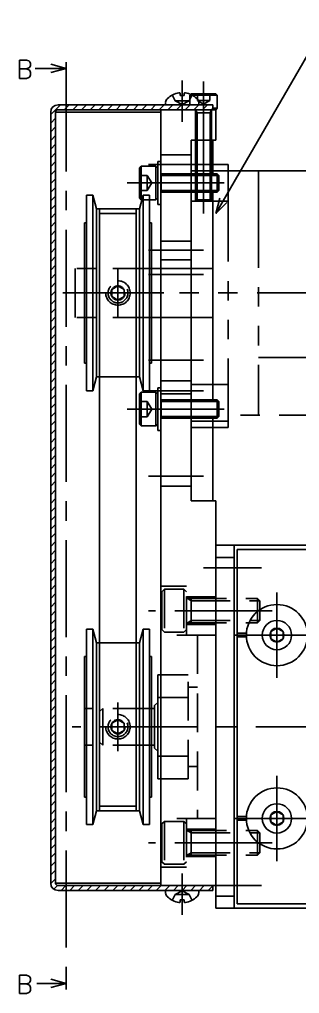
# Model space of a CAD drawing. Extents: x -2 to 601, y -8 to 279.
# Drawn here: x 187.6 to 233.5, y 87.6 to 247.1 of the extents above; entities that cross this region are included whole.
import ezdxf

# ---------------------------------------------------------------- set-up
doc = ezdxf.new("R2010")
doc.units = 0
doc.header["$LTSCALE"] = 0.5
for name, pattern in [('CENTER', [50.8, 31.75, -6.35, 6.35, -6.35]), ('DASHED', [19.05, 12.7, -6.35]), ('PHANTOM', [63.5, 31.75, -6.35, 6.35, -6.35, 6.35, -6.35])]:
    doc.linetypes.add(name, pattern=pattern)
for name, color, linetype in [('MSM_CENTER', 1, 'CENTER'), ('MSM_CONTINUOUS', 7, 'CONTINUOUS'), ('MSM_DASHED', 4, 'DASHED'), ('MSM_IMAGINARY', 6, 'PHANTOM'), ('MSM_NARROW', 5, 'CONTINUOUS'), ('MSM_PART_NUMBER', 7, 'CONTINUOUS')]:
    doc.layers.add(name, color=color, linetype=linetype)
doc.styles.get("Standard").update_dxf_attribs({"font": 'txt.shx', "height": 3, "bigfont": 'bigfont.shx'})

msp = doc.modelspace()

# ---------------------------------------------------------------- linework, layer by layer
at = {"layer": 'MSM_CENTER'}
for p, q in [((195.26, 238.06), (195.26, 90.3)), ((214.26, 237.06), (214.26, 230.3)), ((217.76, 236.9), (217.76, 215.3)), ((217.76, 223.3), (208.76, 223.3)), ((205.26, 220.3), (222.26, 220.3)), ((217.76, 209.3), (208.76, 209.3)), ((203.76, 206.3), (203.76, 198.3)), ((217.76, 205.3), (208.76, 205.3)), ((196.26, 202.3), (211.26, 202.3)), ((217.76, 191.3), (208.76, 191.3)), ((217.76, 186.3), (208.76, 186.3)), ((205.26, 183.3), (222.26, 183.3)), ((217.76, 172.3), (208.76, 172.3)), ((227.26, 157.3), (217.76, 157.3)), ((229.76, 139.3), (229.76, 153.3)), ((228.96, 150.3), (208.76, 150.3)), ((222.76, 146.3), (236.76, 146.3)), ((203.76, 135.3), (203.76, 127.3)), ((597.76, 131.3), (196.26, 131.3)), ((229.76, 123.3), (229.76, 109.3)), ((222.76, 116.3), (236.76, 116.3)), ((228.96, 112.3), (208.76, 112.3)), ((214.26, 100.54), (214.26, 107.3)), ((227.26, 105.3), (217.76, 105.3))]:
    msp.add_line(p, q, dxfattribs=at)
at = {"layer": 'MSM_CONTINUOUS', "extrusion": (0, 0, -1)}
for p, q in [((195.26, 239.06), (192.76, 239.73)), ((195.26, 239.06), (190.21, 239.06)), ((192.76, 238.39), (195.26, 239.06)), ((195.26, 89.3), (190.47, 89.3)), ((195.26, 89.3), (192.76, 89.97)), ((192.76, 88.63), (195.26, 89.3))]:
    msp.add_line(p, q, dxfattribs=at)
at = {"layer": 'MSM_CONTINUOUS'}
for p, q in [((195.26, 240.06), (195.26, 238.06)), ((213.93, 234.98), (213.95, 234.6)), ((213.95, 234.6), (214.58, 234.6)), ((214.59, 234.98), (214.58, 234.6)), ((215.67, 234.81), (215.76, 234.9)), ((215.76, 234.9), (219.76, 234.9)), ((220.01, 234.65), (215.98, 234.65)), ((219.76, 234.9), (220.01, 234.65)), ((220.01, 234.65), (220.01, 232.55)), ((219.26, 233.1), (193.96, 233.1)), ((211.55, 233.5), (211.51, 233.1)), ((216.98, 233.5), (217.01, 233.1)), ((219.26, 233.1), (219.26, 232.3)), ((192.76, 231.9), (192.76, 105.7)), ((193.56, 231.9), (193.56, 105.7)), ((193.56, 231.9), (210.76, 231.9)), ((219.76, 232.3), (193.96, 232.3)), ((210.76, 105.3), (210.76, 232.3)), ((220.01, 232.55), (219.26, 232.55)), ((219.76, 232.3), (220.01, 232.55)), ((219.76, 232.3), (219.76, 227.3)), ((215.76, 227.3), (215.76, 168.3)), ((215.76, 227.3), (219.76, 227.3)), ((216.46, 227.3), (216.46, 221.8)), ((219.06, 227.3), (219.06, 221.8)), ((219.26, 227.3), (219.26, 221.8)), ((210.76, 223.8), (210.26, 223.8)), ((210.26, 216.8), (210.26, 223.8)), ((207.26, 222.75), (207.56, 223.05)), ((207.26, 222.75), (207.26, 217.85)), ((207.56, 223.05), (209.96, 223.05)), ((207.56, 223.05), (207.56, 217.55)), ((210.26, 222.75), (209.96, 223.05)), ((209.96, 217.55), (209.96, 223.05)), ((215.76, 221.8), (219.99, 221.8)), ((219.99, 218.8), (219.99, 221.8)), ((219.99, 221.8), (220.26, 221.53)), ((220.26, 221.53), (220.26, 219.07)), ((215.76, 218.8), (219.99, 218.8)), ((216.46, 218.8), (216.46, 217.54)), ((219.06, 218.8), (219.06, 217.54)), ((219.26, 218.8), (219.26, 184.8)), ((220.26, 219.07), (219.99, 218.8)), ((198.62, 218.3), (198.62, 186.3)), ((199.66, 218.3), (198.62, 218.3)), ((199.66, 218.3), (199.66, 186.3)), ((200.26, 216.05), (199.66, 218.3)), ((207.86, 218.3), (207.26, 216.05)), ((207.56, 217.55), (207.26, 217.85)), ((207.56, 217.55), (207.66, 217.55)), ((207.86, 218.3), (207.86, 186.3)), ((208.9, 218.3), (207.86, 218.3)), ((208.9, 218.3), (208.9, 186.3)), ((208.9, 217.55), (209.96, 217.55)), ((210.26, 217.85), (209.96, 217.55)), ((219.06, 217.54), (216.46, 217.54)), ((216.7, 217.3), (216.46, 217.54)), ((218.82, 217.3), (216.7, 217.3)), ((218.82, 217.3), (219.06, 217.54)), ((200.26, 216.05), (200.26, 188.55)), ((207.26, 216.05), (200.26, 216.05)), ((200.76, 216.05), (200.76, 117.55)), ((206.76, 216.05), (206.76, 117.55)), ((207.26, 216.05), (207.26, 188.55)), ((210.26, 216.8), (210.76, 216.8)), ((198.26, 213.8), (198.26, 190.8)), ((198.62, 213.8), (198.26, 213.8)), ((209.26, 213.8), (208.9, 213.8)), ((209.26, 213.8), (209.26, 190.8)), ((198.26, 190.8), (198.62, 190.8)), ((208.9, 190.8), (209.26, 190.8)), ((199.66, 186.3), (200.26, 188.55)), ((200.26, 188.55), (200.76, 188.55)), ((206.76, 188.55), (207.26, 188.55)), ((207.26, 188.55), (207.86, 186.3)), ((210.76, 186.8), (210.26, 186.8)), ((210.26, 179.8), (210.26, 186.8)), ((198.62, 186.3), (199.66, 186.3)), ((207.26, 185.75), (207.56, 186.05)), ((207.26, 185.75), (207.26, 180.85)), ((207.56, 186.05), (209.96, 186.05)), ((207.56, 186.05), (207.56, 180.55)), ((207.86, 186.3), (208.9, 186.3)), ((210.26, 185.75), (209.96, 186.05)), ((209.96, 180.55), (209.96, 186.05)), ((215.76, 184.8), (219.99, 184.8)), ((219.99, 181.8), (219.99, 184.8)), ((219.99, 184.8), (220.26, 184.53)), ((220.26, 184.53), (220.26, 182.07)), ((215.76, 181.8), (219.99, 181.8)), ((219.26, 181.8), (219.26, 168.3)), ((220.26, 182.07), (219.99, 181.8)), ((207.56, 180.55), (207.26, 180.85)), ((207.56, 180.55), (209.96, 180.55)), ((210.26, 180.85), (209.96, 180.55)), ((210.26, 179.8), (210.76, 179.8)), ((215.76, 168.3), (219.76, 168.3)), ((219.76, 168.3), (219.76, 101.6)), ((219.76, 161), (234.76, 161)), ((222.76, 161), (222.76, 101.6)), ((595.26, 160.3), (223.26, 160.3)), ((223.26, 102.3), (223.26, 160.3)), ((219.76, 159), (222.76, 159)), ((198.62, 147.3), (198.62, 115.3)), ((199.66, 147.3), (198.62, 147.3)), ((199.66, 147.3), (199.66, 115.3)), ((200.26, 145.05), (199.66, 147.3)), ((207.86, 147.3), (207.26, 145.05)), ((207.86, 147.3), (207.86, 115.3)), ((208.9, 147.3), (207.86, 147.3)), ((208.9, 147.3), (208.9, 115.3)), ((229.76, 147.45), (228.76, 146.88)), ((228.76, 146.88), (228.76, 145.72)), ((230.76, 146.88), (229.76, 147.45)), ((230.76, 145.72), (230.76, 146.88)), ((223.26, 146.6), (224.77, 146.6)), ((223.26, 146.3), (224.76, 146.3)), ((223.26, 146), (224.77, 146)), ((228.76, 145.72), (229.76, 145.15)), ((229.76, 145.15), (230.76, 145.72)), ((200.26, 145.05), (200.26, 117.55)), ((200.76, 145.05), (200.26, 145.05)), ((207.26, 145.05), (206.76, 145.05)), ((207.26, 145.05), (207.26, 117.55)), ((198.26, 142.8), (198.26, 119.8)), ((198.62, 142.8), (198.26, 142.8)), ((209.26, 142.8), (208.9, 142.8)), ((209.26, 142.8), (209.26, 119.8)), ((210.26, 122.8), (210.26, 139.8)), ((210.76, 139.8), (210.26, 139.8)), ((210.26, 136.12), (210.76, 136.12)), ((209.26, 134.3), (209.76, 134.3)), ((210.26, 135.3), (209.76, 134.8)), ((209.76, 134.8), (209.76, 127.8)), ((209.76, 128.3), (209.26, 128.3)), ((209.76, 127.8), (210.26, 127.3)), ((210.26, 126.48), (210.76, 126.48)), ((210.76, 122.8), (210.26, 122.8)), ((198.26, 119.8), (198.62, 119.8)), ((208.9, 119.8), (209.26, 119.8)), ((199.66, 115.3), (200.26, 117.55)), ((200.26, 117.55), (207.26, 117.55)), ((207.26, 117.55), (207.86, 115.3)), ((223.26, 116.6), (224.77, 116.6)), ((229.76, 117.45), (228.76, 116.88)), ((228.76, 116.88), (228.76, 115.72)), ((230.76, 116.88), (229.76, 117.45)), ((230.76, 115.72), (230.76, 116.88)), ((198.62, 115.3), (199.66, 115.3)), ((207.86, 115.3), (208.9, 115.3)), ((223.26, 116.3), (224.76, 116.3)), ((223.26, 116), (224.77, 116)), ((228.76, 115.72), (229.76, 115.15)), ((229.76, 115.15), (230.76, 115.72)), ((193.56, 105.7), (210.76, 105.7)), ((193.96, 105.3), (219.76, 105.3)), ((219.26, 105.3), (219.26, 104.5)), ((193.96, 104.5), (219.26, 104.5)), ((211.55, 104.1), (211.51, 104.5)), ((216.98, 104.1), (217.01, 104.5)), ((213.93, 102.62), (213.95, 103)), ((214.58, 103), (213.95, 103)), ((214.59, 102.62), (214.58, 103)), ((219.76, 103.6), (222.76, 103.6)), ((595.26, 102.3), (223.26, 102.3)), ((219.76, 101.6), (234.76, 101.6)), ((195.26, 90.3), (195.26, 88.3))]:
    msp.add_line(p, q, dxfattribs=at)
for centre, radius in [((229.76, 146.3), 5), ((229.76, 146.3), 2.4), ((229.76, 146.3), 1.15), ((229.76, 116.3), 5), ((229.76, 116.3), 2.4), ((229.76, 116.3), 1.15)]:
    msp.add_circle(centre, radius, dxfattribs=at)
for centre, radius, start, end in [((214.26, 231.6), 3.5, 98.5396, 133.4267), ((213.73, 234.78), 0.284, 44.1872, 87.0617), ((214.8, 234.78), 0.284, 92.9383, 135.8128), ((214.26, 231.6), 3.5, 46.5733, 81.4604), ((193.96, 231.9), 1.2, 90, 180), ((212.54, 233.42), 1, 133.4267, 175), ((215.98, 233.42), 1, 5, 46.5733), ((193.96, 231.9), 0.4, 90, 180), ((193.96, 105.7), 1.2, 180, 270), ((193.96, 105.7), 0.4, 180, 270), ((212.54, 104.18), 1, 185, 226.5733), ((215.98, 104.18), 1, 313.4267, 355), ((214.26, 106), 3.5, 226.5733, 261.4604), ((213.73, 102.82), 0.284, 272.9383, 315.8128), ((214.8, 102.82), 0.284, 224.1872, 267.0617), ((214.26, 106), 3.5, 278.5396, 313.4267)]:
    msp.add_arc(centre, radius, start, end, dxfattribs=at)
at = {"layer": 'MSM_DASHED'}
for p, q in [((212.65, 234.71), (213.12, 233.77)), ((215.87, 234.71), (215.41, 233.77)), ((215.51, 234.65), (215.67, 234.81)), ((215.51, 234.65), (215.51, 233.1)), ((215.98, 234.65), (215.51, 234.65)), ((216.76, 233.8), (216.76, 234.9)), ((217.76, 234.9), (217.76, 233.8)), ((218.76, 233.8), (218.76, 234.9)), ((214.26, 233.17), (213.12, 233.77)), ((213.12, 233.77), (215.41, 233.77)), ((214.26, 233.17), (215.41, 233.77)), ((216.76, 233.8), (218.76, 233.8)), ((217.76, 233.22), (216.76, 233.8)), ((218.76, 233.8), (217.76, 233.22)), ((216.46, 232.2), (216.46, 227.3)), ((219.06, 231.81), (216.46, 231.81)), ((216.7, 231.81), (216.7, 227.3)), ((218.82, 231.81), (218.82, 227.3)), ((219.06, 232.2), (219.06, 227.3)), ((210.76, 224.9), (215.76, 224.9)), ((210.76, 221.8), (215.76, 221.8)), ((210.8, 221.8), (210.8, 218.8)), ((207.26, 221.55), (208.56, 221.55)), ((207.26, 220.3), (208.56, 220.3)), ((208.56, 221.55), (208.56, 219.05)), ((208.56, 221.55), (209.28, 220.3)), ((209.28, 220.3), (208.56, 219.05)), ((210.76, 221.55), (210.8, 221.53)), ((210.8, 221.53), (215.76, 221.53)), ((207.26, 219.05), (208.56, 219.05)), ((210.76, 219.05), (210.8, 219.07)), ((210.76, 218.8), (215.76, 218.8)), ((210.8, 219.07), (215.76, 219.07)), ((207.66, 217.55), (208.9, 217.55)), ((200.76, 215.29), (206.76, 215.29)), ((210.76, 210.8), (215.76, 210.8)), ((210.76, 207.7), (215.76, 207.7)), ((209.26, 206.3), (198.26, 206.3)), ((203.76, 203.45), (202.76, 202.88)), ((202.76, 202.88), (202.76, 201.72)), ((204.76, 202.88), (203.76, 203.45)), ((204.76, 201.72), (204.76, 202.88)), ((202.76, 201.72), (203.76, 201.15)), ((203.76, 201.15), (204.76, 201.72)), ((209.26, 198.3), (198.26, 198.3)), ((200.76, 188.55), (206.76, 188.55)), ((210.76, 187.9), (215.76, 187.9)), ((210.76, 185.8), (215.76, 185.8)), ((207.26, 184.55), (208.56, 184.55)), ((208.56, 184.55), (208.56, 182.05)), ((208.56, 184.55), (209.28, 183.3)), ((210.76, 184.8), (215.76, 184.8)), ((210.76, 184.55), (210.8, 184.53)), ((210.8, 184.8), (210.8, 181.8)), ((210.8, 184.53), (215.76, 184.53)), ((207.26, 183.3), (208.56, 183.3)), ((207.26, 182.05), (208.56, 182.05)), ((209.28, 183.3), (208.56, 182.05)), ((210.76, 182.05), (210.8, 182.07)), ((210.76, 181.8), (215.76, 181.8)), ((210.8, 182.07), (215.76, 182.07)), ((210.76, 170.7), (215.76, 170.7)), ((214.96, 154.3), (210.76, 154.3)), ((210.96, 153.4), (211.36, 153.8)), ((210.96, 153.4), (210.96, 147.2)), ((211.36, 153.8), (211.36, 146.8)), ((211.36, 153.8), (214.56, 153.8)), ((214.56, 153.8), (214.56, 146.8)), ((214.96, 153.4), (214.56, 153.8)), ((214.96, 146.3), (214.96, 154.3)), ((214.96, 152.55), (219.76, 152.55)), ((215.06, 152.33), (215.76, 151.92)), ((215.16, 152.3), (226.58, 152.3)), ((215.76, 152.3), (215.76, 148.3)), ((215.76, 151.92), (226.96, 151.92)), ((226.58, 148.3), (226.58, 152.3)), ((226.96, 151.92), (226.58, 152.3)), ((226.96, 148.68), (226.96, 151.92)), ((215.06, 148.27), (215.76, 148.68)), ((215.16, 148.3), (226.58, 148.3)), ((215.76, 148.68), (226.96, 148.68)), ((226.58, 148.3), (226.96, 148.68)), ((211.36, 146.8), (210.96, 147.2)), ((211.36, 146.8), (214.56, 146.8)), ((214.56, 146.8), (214.96, 147.2)), ((214.96, 148.05), (219.76, 148.05)), ((219.76, 146.3), (210.76, 146.3)), ((216.76, 146.3), (216.76, 116.3)), ((206.76, 145.05), (200.76, 145.05)), ((215.26, 139.8), (210.76, 139.8)), ((215.26, 122.8), (215.26, 139.8)), ((216.76, 137.8), (215.26, 137.8)), ((210.76, 136.12), (215.26, 136.12)), ((209.26, 134.3), (198.26, 134.3)), ((201.26, 134.3), (200.76, 133.8)), ((201.26, 128.3), (201.26, 134.3)), ((203.76, 132.45), (202.76, 131.88)), ((204.76, 131.88), (203.76, 132.45)), ((202.76, 131.88), (202.76, 130.72)), ((202.76, 130.72), (203.76, 130.15)), ((203.76, 130.15), (204.76, 130.72)), ((204.76, 130.72), (204.76, 131.88)), ((209.26, 128.3), (198.26, 128.3)), ((200.76, 128.8), (201.26, 128.3)), ((210.76, 126.48), (215.26, 126.48)), ((216.76, 124.8), (215.26, 124.8)), ((215.26, 122.8), (210.76, 122.8)), ((200.76, 118.31), (206.76, 118.31)), ((219.76, 116.3), (210.76, 116.3)), ((210.96, 115.4), (211.36, 115.8)), ((210.96, 115.4), (210.96, 109.2)), ((211.36, 115.8), (211.36, 108.8)), ((211.36, 115.8), (214.56, 115.8)), ((214.56, 115.8), (214.56, 108.8)), ((214.96, 115.4), (214.56, 115.8)), ((214.96, 116.3), (214.96, 108.3)), ((214.96, 114.55), (219.76, 114.55)), ((215.06, 114.33), (215.76, 113.92)), ((215.16, 114.3), (226.58, 114.3)), ((215.76, 114.3), (215.76, 110.3)), ((215.76, 113.92), (226.96, 113.92)), ((226.58, 110.3), (226.58, 114.3)), ((226.96, 113.92), (226.58, 114.3)), ((226.96, 110.68), (226.96, 113.92)), ((214.96, 110.05), (219.76, 110.05)), ((215.06, 110.27), (215.76, 110.68)), ((215.16, 110.3), (226.58, 110.3)), ((215.76, 110.68), (226.96, 110.68)), ((226.58, 110.3), (226.96, 110.68)), ((211.36, 108.8), (210.96, 109.2)), ((211.36, 108.8), (214.56, 108.8)), ((214.56, 108.8), (214.96, 109.2)), ((214.96, 108.3), (210.76, 108.3)), ((212.65, 102.89), (213.12, 103.83)), ((214.26, 104.43), (213.12, 103.83)), ((215.41, 103.83), (213.12, 103.83)), ((214.26, 104.43), (215.41, 103.83)), ((215.87, 102.89), (215.41, 103.83))]:
    msp.add_line(p, q, dxfattribs=at)
for centre, radius in [((203.76, 202.3), 2), ((203.76, 202.3), 1.62), ((203.76, 202.3), 1.15), ((203.76, 131.3), 2), ((203.76, 131.3), 1.62), ((203.76, 131.3), 1.15)]:
    msp.add_circle(centre, radius, dxfattribs=at)
for centre, radius, start, end in [((216.36, 232.2), 0.1, 0, 90), ((219.16, 232.2), 0.1, 90, 180), ((215.16, 152.5), 0.2, 180, 270), ((215.16, 148.1), 0.2, 90, 180), ((215.16, 114.5), 0.2, 180, 270), ((215.16, 110.1), 0.2, 90, 180)]:
    msp.add_arc(centre, radius, start, end, dxfattribs=at)
at = {"layer": 'MSM_IMAGINARY'}
for p, q in [((217.76, 225.3), (217.76, 215.3)), ((215.76, 180.3), (215.76, 223.3)), ((215.76, 223.3), (221.76, 223.3)), ((216.46, 223.3), (216.46, 217.3)), ((216.7, 223.3), (216.7, 217.3)), ((218.82, 223.3), (218.82, 217.3)), ((219.06, 223.3), (219.06, 217.3)), ((221.76, 223.3), (221.76, 180.3)), ((215.76, 222.3), (221.76, 222.3)), ((221.76, 222.3), (277.76, 222.3)), ((226.76, 222.3), (226.76, 182.3)), ((215.76, 217.3), (221.76, 217.3)), ((219.26, 187.3), (219.26, 217.3)), ((219.26, 206.3), (196.76, 206.3)), ((196.76, 206.3), (196.76, 198.3)), ((194.76, 202.3), (320.26, 202.3)), ((219.26, 198.3), (196.76, 198.3)), ((226.76, 191.73), (316, 191.73)), ((215.76, 187.3), (221.76, 187.3)), ((277.76, 182.3), (221.76, 182.3)), ((215.76, 181.3), (221.76, 181.3)), ((215.76, 180.3), (221.76, 180.3))]:
    msp.add_line(p, q, dxfattribs=at)
at = {"layer": 'MSM_NARROW'}
for p, q in [((192.76, 231.51), (194.35, 233.1)), ((194.97, 232.3), (195.77, 233.1)), ((196.38, 232.3), (197.18, 233.1)), ((197.79, 232.3), (198.59, 233.1)), ((199.21, 232.3), (200.01, 233.1)), ((200.62, 232.3), (201.42, 233.1)), ((202.04, 232.3), (202.84, 233.1)), ((203.45, 232.3), (204.25, 233.1)), ((204.87, 232.3), (205.67, 233.1)), ((206.28, 232.3), (207.08, 233.1)), ((207.69, 232.3), (208.49, 233.1)), ((209.11, 232.3), (209.91, 233.1)), ((210.52, 232.3), (211.32, 233.1)), ((211.94, 232.3), (212.74, 233.1)), ((213.35, 232.3), (214.15, 233.1)), ((214.77, 232.3), (215.57, 233.1)), ((216.18, 232.3), (216.98, 233.1)), ((217.59, 232.3), (218.39, 233.1)), ((216.45, 232.25), (216.7, 231.81)), ((219.07, 232.25), (218.82, 231.81)), ((219.01, 232.3), (219.26, 232.55)), ((192.76, 230.09), (193.56, 230.89)), ((192.76, 228.68), (193.56, 229.48)), ((192.76, 227.27), (193.56, 228.07)), ((192.76, 225.85), (193.56, 226.65)), ((216.7, 227.3), (216.7, 221.8)), ((218.82, 227.3), (218.82, 221.8)), ((192.76, 224.44), (193.56, 225.24)), ((192.76, 223.02), (193.56, 223.82)), ((192.76, 221.61), (193.56, 222.41)), ((192.76, 220.2), (193.56, 221)), ((215.76, 221.53), (220.26, 221.53)), ((192.76, 218.78), (193.56, 219.58)), ((215.76, 219.07), (220.26, 219.07)), ((216.7, 218.8), (216.7, 217.3)), ((218.82, 218.8), (218.82, 217.3)), ((192.76, 217.37), (193.56, 218.17)), ((192.76, 215.95), (193.56, 216.75)), ((192.76, 214.54), (193.56, 215.34)), ((192.76, 213.12), (193.56, 213.92)), ((192.76, 211.71), (193.56, 212.51)), ((192.76, 210.3), (193.56, 211.1)), ((192.76, 208.88), (193.56, 209.68)), ((192.76, 207.47), (193.56, 208.27)), ((192.76, 206.05), (193.56, 206.85)), ((192.76, 204.64), (193.56, 205.44)), ((192.76, 203.22), (193.56, 204.02)), ((192.76, 201.81), (193.56, 202.61)), ((192.76, 200.4), (193.56, 201.2)), ((192.76, 198.98), (193.56, 199.78)), ((192.76, 197.57), (193.56, 198.37)), ((192.76, 196.15), (193.56, 196.95)), ((192.76, 194.74), (193.56, 195.54)), ((192.76, 193.33), (193.56, 194.13)), ((192.76, 191.91), (193.56, 192.71)), ((192.76, 190.5), (193.56, 191.3)), ((192.76, 189.08), (193.56, 189.88)), ((192.76, 187.67), (193.56, 188.47)), ((192.76, 186.25), (193.56, 187.05)), ((192.76, 184.84), (193.56, 185.64)), ((192.76, 183.43), (193.56, 184.23)), ((215.76, 184.53), (220.26, 184.53)), ((192.76, 182.01), (193.56, 182.81)), ((215.76, 182.07), (220.26, 182.07)), ((192.76, 180.6), (193.56, 181.4)), ((192.76, 179.18), (193.56, 179.98)), ((192.76, 177.77), (193.56, 178.57)), ((192.76, 176.35), (193.56, 177.15)), ((192.76, 174.94), (193.56, 175.74)), ((192.76, 173.53), (193.56, 174.33)), ((192.76, 172.11), (193.56, 172.91)), ((192.76, 170.7), (193.56, 171.5)), ((192.76, 169.28), (193.56, 170.08)), ((192.76, 167.87), (193.56, 168.67)), ((192.76, 166.46), (193.56, 167.26)), ((192.76, 165.04), (193.56, 165.84)), ((192.76, 163.63), (193.56, 164.43)), ((192.76, 162.21), (193.56, 163.01)), ((192.76, 160.8), (193.56, 161.6)), ((192.76, 159.38), (193.56, 160.18)), ((192.76, 157.97), (193.56, 158.77)), ((192.76, 156.56), (193.56, 157.36)), ((192.76, 155.14), (193.56, 155.94)), ((192.76, 153.73), (193.56, 154.53)), ((192.76, 152.31), (193.56, 153.11)), ((192.76, 150.9), (193.56, 151.7)), ((192.76, 149.48), (193.56, 150.28)), ((192.76, 148.07), (193.56, 148.87)), ((192.76, 146.66), (193.56, 147.46)), ((192.76, 145.24), (193.56, 146.04)), ((192.76, 143.83), (193.56, 144.63)), ((192.76, 142.41), (193.56, 143.21)), ((192.76, 141), (193.56, 141.8)), ((192.76, 139.59), (193.56, 140.39)), ((192.76, 138.17), (193.56, 138.97)), ((192.76, 136.76), (193.56, 137.56)), ((192.76, 135.34), (193.56, 136.14)), ((192.76, 133.93), (193.56, 134.73)), ((192.76, 132.51), (193.56, 133.31)), ((192.76, 131.1), (193.56, 131.9)), ((192.76, 129.69), (193.56, 130.49)), ((192.76, 128.27), (193.56, 129.07)), ((192.76, 126.86), (193.56, 127.66)), ((192.76, 125.44), (193.56, 126.24)), ((192.76, 124.03), (193.56, 124.83)), ((192.76, 122.61), (193.56, 123.41)), ((192.76, 121.2), (193.56, 122)), ((192.76, 119.79), (193.56, 120.59)), ((192.76, 118.37), (193.56, 119.17)), ((192.76, 116.96), (193.56, 117.76)), ((192.76, 115.54), (193.56, 116.34)), ((192.76, 114.13), (193.56, 114.93)), ((192.76, 112.71), (193.56, 113.51)), ((192.76, 111.3), (193.56, 112.1)), ((192.76, 109.89), (193.56, 110.69)), ((192.76, 108.47), (193.56, 109.27)), ((192.76, 107.06), (193.56, 107.86)), ((192.76, 105.65), (193.56, 106.44)), ((193.26, 104.73), (193.85, 105.32)), ((194.45, 104.5), (195.25, 105.3)), ((195.86, 104.5), (196.66, 105.3)), ((197.27, 104.5), (198.07, 105.3)), ((198.69, 104.5), (199.49, 105.3)), ((200.1, 104.5), (200.9, 105.3)), ((201.52, 104.5), (202.32, 105.3)), ((202.93, 104.5), (203.73, 105.3)), ((204.35, 104.5), (205.15, 105.3)), ((205.76, 104.5), (206.56, 105.3)), ((207.17, 104.5), (207.97, 105.3)), ((208.59, 104.5), (209.39, 105.3)), ((210, 104.5), (210.8, 105.3)), ((211.42, 104.5), (212.22, 105.3)), ((212.83, 104.5), (213.63, 105.3)), ((214.24, 104.5), (215.04, 105.3)), ((215.66, 104.5), (216.46, 105.3)), ((217.07, 104.5), (217.87, 105.3)), ((218.49, 104.5), (219.26, 105.27))]:
    msp.add_line(p, q, dxfattribs=at)
at = {"layer": 'MSM_PART_NUMBER', "color": 0, "linetype": 'BYBLOCK'}
for p, q in [((219.76, 215.3), (238.1, 247.06)), ((219.76, 215.3), (220.43, 217.8)), ((221.59, 217.13), (219.76, 215.3))]:
    msp.add_line(p, q, dxfattribs=at)

# ---------------------------------------------------------------- texts
at = {"layer": 'MSM_PART_NUMBER'}
for p in [(187.14, 237.41), (187.14, 87.65)]:
    msp.add_text('B', height=3, dxfattribs=at).set_placement(p)

doc.saveas('drawing.dxf')
